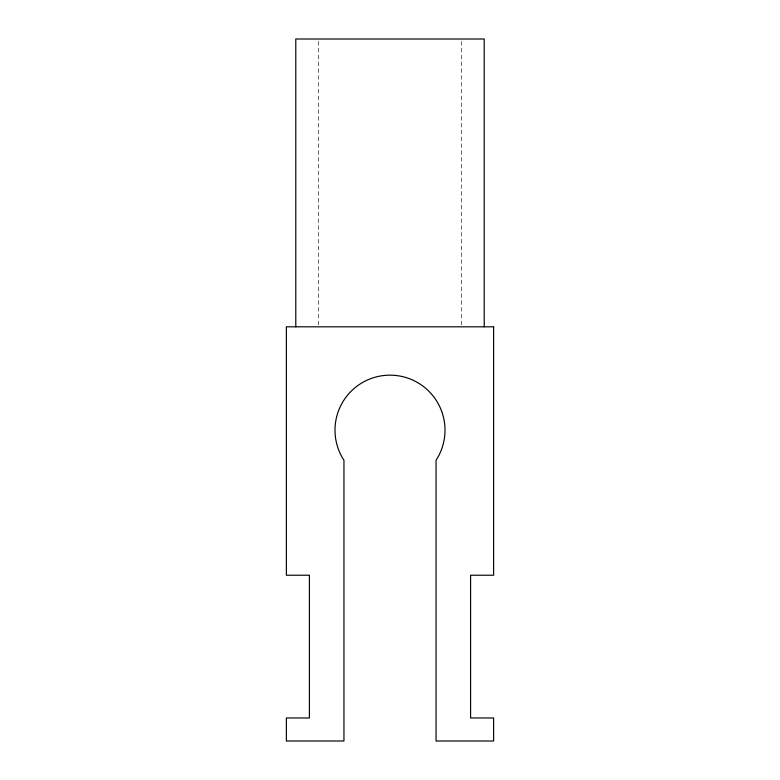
<?xml version="1.0" encoding="UTF-8"?>
<svg xmlns="http://www.w3.org/2000/svg" width="780" height="780" viewBox="0 0 780 780"><rect width="100%" height="100%" fill="white"/><g stroke="black" fill="none" stroke-linecap="round" stroke-linejoin="round"><path stroke-width="0.58" stroke-dasharray="3.9 2.92" d="M461.38 41.428L461.38 325.591M318.62 41.428L318.62 326.81"/><path stroke-width="1.17" d="M484.214 326.81L484.214 39L295.786 39L295.786 326.81M493.613 326.81L286.387 326.81L286.387 575.221L309.416 575.221L309.416 717.971L286.387 717.971L286.387 741L343.951 741L343.951 460.249L342.284 457.538A55.01 55.01 0 0 1 355.505 387.328A55.01 55.01 0 0 1 426.923 389.395A55.01 55.01 0 0 1 436.049 460.249L436.049 741L493.613 741L493.613 717.971L470.584 717.971L470.584 575.221L493.613 575.221L493.613 326.81"/></g></svg>
